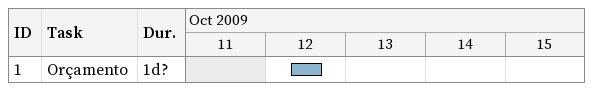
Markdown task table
| ID | Task | Duration | Start | Finish |
|---|---|---|---|---|
| 1 | Orçamento | 1d? | 2009-10-12 | 2009-10-12 |
